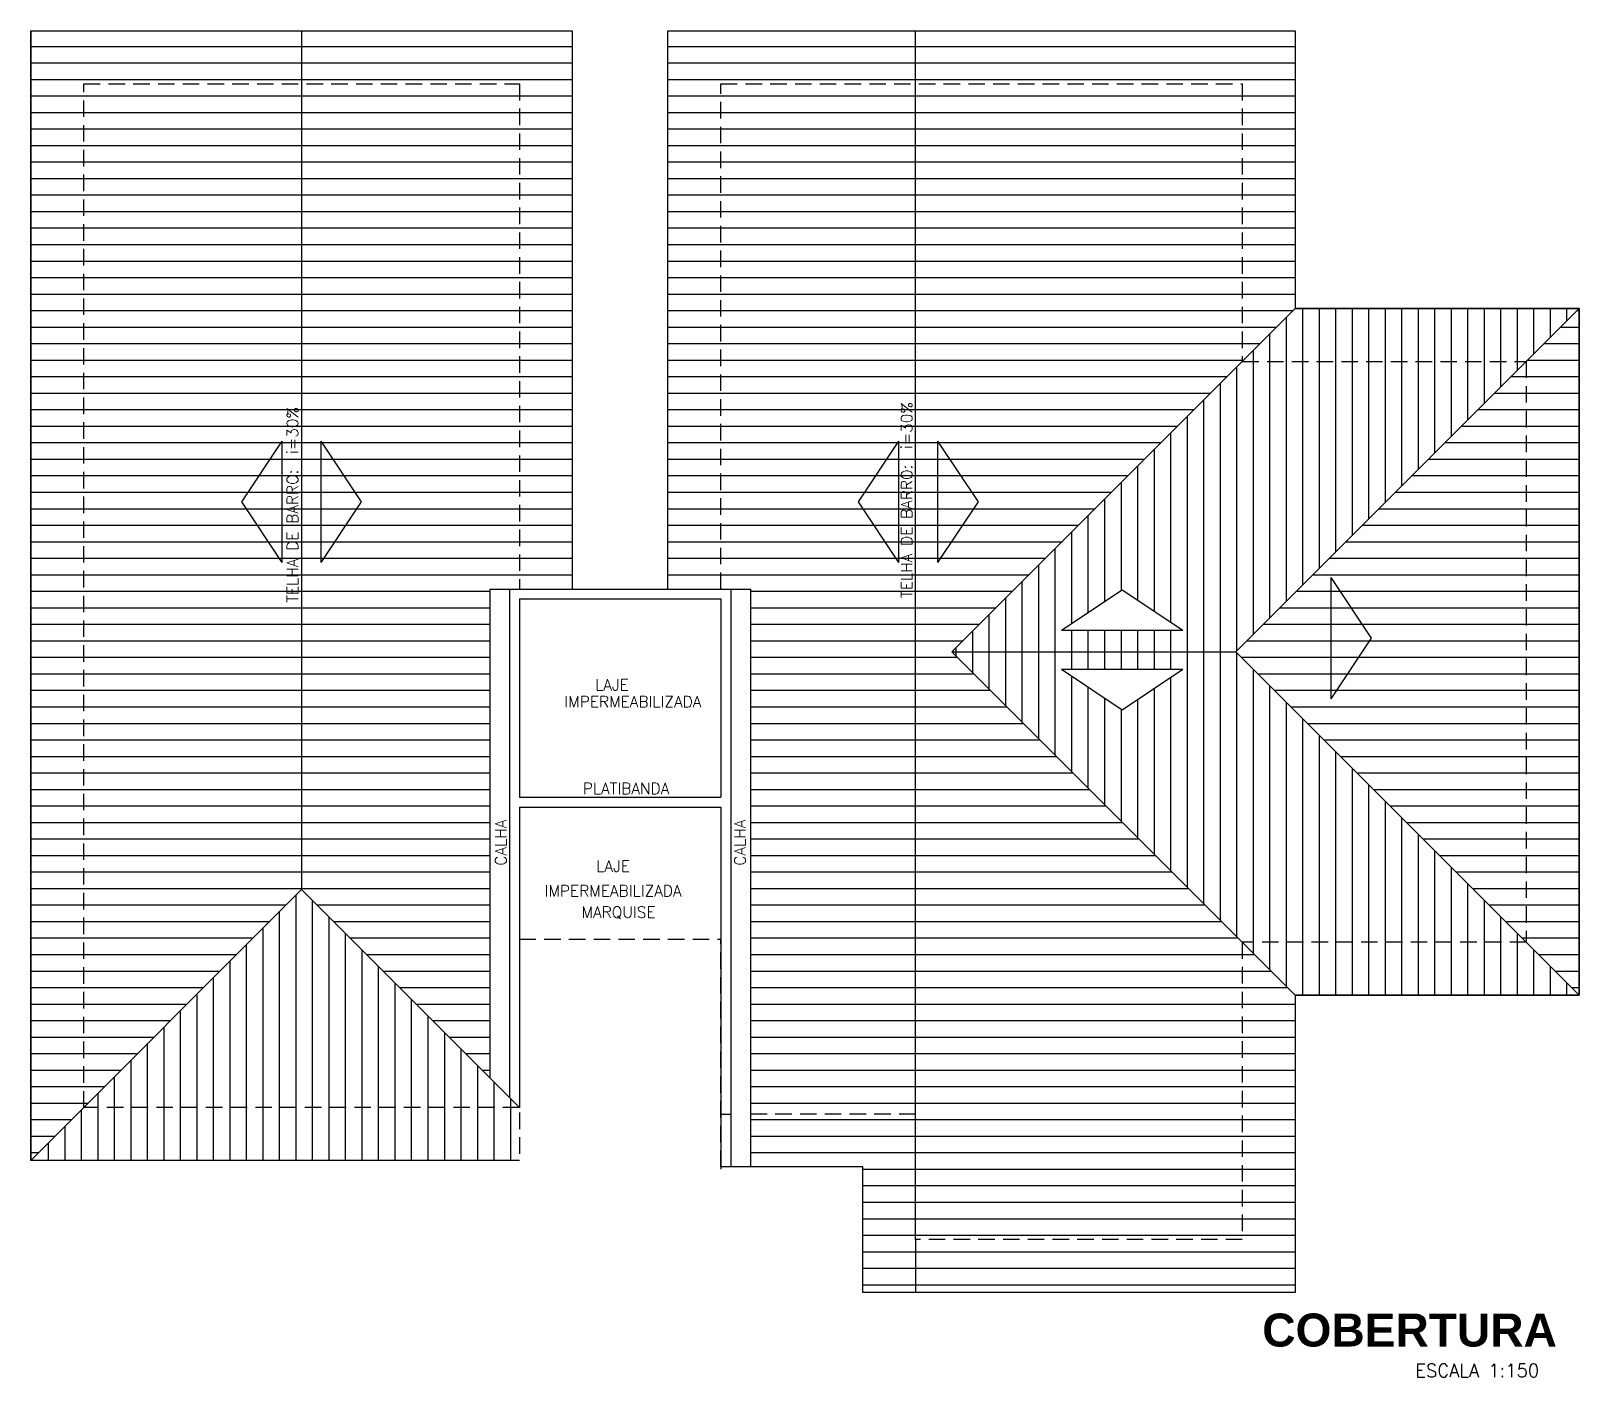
# Model space of a CAD drawing. Extents: x -194 to -47, y 46 to 98.
# Drawn here: x -138.77 to -115.32, y 58.6 to 78.98 of the extents above; entities that cross this region are included whole.
import ezdxf
from ezdxf.enums import TextEntityAlignment as Align

# ---------------------------------------------------------------- set-up
doc = ezdxf.new("R2010")
doc.units = 0
doc.header["$MEASUREMENT"] = 0
doc.linetypes.add('HIDDEN', pattern=[0.375, 0.25, -0.125])
for name, color, linetype in [('ALVENARIA', 7, 'CONTINUOUS'), ('ALVENARIA1', 44, 'CONTINUOUS'), ('COBERTURA', 6, 'CONTINUOUS'), ('COTA', 1, 'CONTINUOUS'), ('JAPOR', 142, 'CONTINUOUS'), ('TEXTO2', 40, 'CONTINUOUS'), ('TEXTO5', 5, 'CONTINUOUS')]:
    doc.layers.add(name, color=color, linetype=linetype)
doc.styles.add('SANSSERIFBOLD', font='sasb____.pfb')
doc.styles.add('SIMPLEX', font='SIMPLEX.SHX')

msp = doc.modelspace()

# ---------------------------------------------------------------- hatches: boundary and pattern name
at = {"layer": 'COTA'}
h = msp.add_hatch(dxfattribs=at)
h.set_pattern_fill('LINE', color=256, scale=2, style=0)
h.paths.add_polyline_path([(-125.367, 78.183), (-128.317, 78.183), (-128.317, 70.533), (-127.867, 70.533), (-127.867, 62.583), (-125.367, 62.583)])
h.paths.add_polyline_path([(-128.317, 78.183), (-125.367, 78.183), (-125.367, 78.983), (-129.117, 78.983), (-129.117, 70.533), (-128.317, 70.533)])
h.paths.add_polyline_path([(-127.867, 62.583), (-127.867, 61.783), (-126.167, 61.783), (-126.167, 59.883), (-125.367, 59.883), (-125.367, 60.683), (-125.367, 62.583)])
h.paths.add_polyline_path([(-125.367, 62.583), (-125.367, 60.683), (-120.417, 60.683), (-120.417, 65.186), (-124.817, 69.581), (-120.417, 73.981), (-120.417, 78.183), (-125.367, 78.183)])
h.paths.add_polyline_path([(-120.417, 60.683), (-125.367, 60.683), (-125.367, 59.883), (-119.617, 59.883), (-119.617, 64.386), (-120.417, 65.186)])
h.paths.add_polyline_path([(-116.117, 73.981), (-120.517, 69.581), (-116.117, 65.186)])
h.paths.add_polyline_path([(-115.317, 74.781), (-116.117, 73.981), (-116.117, 65.186), (-115.317, 64.386)])
h.paths.add_polyline_path([(-120.417, 73.981), (-119.617, 74.781), (-119.617, 78.983), (-125.367, 78.983), (-125.367, 78.183), (-120.417, 78.183)])
h.paths.add_polyline_path([(-134.667, 78.183), (-137.967, 78.183), (-137.967, 62.683), (-134.667, 65.983)], flags=16)
h.paths.add_polyline_path([(-138.767, 61.883), (-137.967, 62.683), (-137.967, 78.183), (-134.667, 78.183), (-134.667, 78.983), (-138.767, 78.983)])
h.paths.add_polyline_path([(-131.367, 70.533), (-130.567, 70.533), (-130.567, 78.983), (-134.667, 78.983), (-134.667, 78.183), (-131.367, 78.183)])
h.paths.add_polyline_path([(-131.367, 78.183), (-134.667, 78.183), (-134.667, 65.983), (-131.817, 63.133), (-131.817, 70.533), (-131.367, 70.533)])
h = msp.add_hatch(dxfattribs=at)
h.set_pattern_fill('LINE', color=256, scale=2, angle=90, style=0)
h.paths.add_polyline_path([(-116.117, 73.981), (-120.417, 73.981), (-124.817, 69.581), (-120.517, 69.581)])
h.paths.add_polyline_path([(-121.316, 69.909), (-123.155, 69.909), (-122.236, 70.522)], flags=16)
h.paths.add_polyline_path([(-115.317, 74.781), (-119.617, 74.781), (-120.417, 73.981), (-116.117, 73.981)])
h.paths.add_polyline_path([(-120.517, 69.581), (-124.817, 69.581), (-120.417, 65.186), (-116.117, 65.186)])
h.paths.add_polyline_path([(-122.236, 68.707), (-123.155, 69.32), (-121.316, 69.32)], flags=16)
h.paths.add_polyline_path([(-116.117, 65.186), (-120.417, 65.186), (-119.616, 64.386), (-115.317, 64.386), (-115.317, 64.386)])
h.paths.add_polyline_path([(-134.667, 65.983), (-137.967, 62.683), (-131.367, 62.683)])
h.paths.add_polyline_path([(-131.367, 62.683), (-137.967, 62.683), (-138.767, 61.883), (-131.367, 61.883)])

# ---------------------------------------------------------------- linework, layer by layer
at = {"layer": 'ALVENARIA'}
for p, q in [((-135.574, 71.855), (-134.961, 72.774)), ((-134.961, 70.936), (-134.961, 72.774)), ((-134.372, 70.936), (-134.372, 72.774)), ((-133.759, 71.855), (-134.372, 72.774)), ((-126.231, 71.855), (-125.618, 72.774)), ((-125.618, 70.936), (-125.618, 72.774)), ((-125.029, 70.936), (-125.029, 72.774)), ((-124.416, 71.855), (-125.029, 72.774)), ((-134.961, 70.936), (-135.574, 71.855)), ((-134.372, 70.936), (-133.759, 71.855)), ((-125.618, 70.936), (-126.231, 71.855)), ((-125.029, 70.936), (-124.416, 71.855)), ((-119.072, 68.87), (-119.072, 70.709)), ((-118.459, 69.789), (-119.072, 70.709)), ((-123.155, 69.909), (-122.236, 70.522)), ((-122.236, 70.522), (-121.316, 69.909)), ((-123.155, 69.909), (-121.316, 69.909)), ((-119.072, 68.87), (-118.459, 69.789)), ((-123.155, 69.32), (-122.236, 68.707)), ((-123.155, 69.32), (-121.316, 69.32)), ((-122.236, 68.707), (-121.316, 69.32))]:
    msp.add_line(p, q, dxfattribs=at)
at = {"layer": 'ALVENARIA1', "linetype": 'HIDDEN'}
for p, q in [((-137.967, 78.183), (-131.367, 78.183)), ((-137.967, 62.683), (-137.967, 78.183)), ((-131.367, 78.183), (-131.367, 70.533)), ((-128.317, 70.533), (-128.317, 78.183)), ((-128.317, 78.183), (-120.417, 78.183)), ((-120.417, 78.183), (-120.417, 73.981)), ((-120.417, 73.981), (-116.117, 73.981)), ((-116.117, 73.981), (-116.117, 65.186)), ((-131.367, 65.233), (-128.317, 65.233)), ((-131.367, 65.233), (-131.367, 61.883)), ((-128.317, 61.783), (-128.317, 65.233)), ((-116.117, 65.186), (-120.417, 65.186)), ((-120.417, 65.186), (-120.417, 60.683)), ((-131.367, 62.683), (-137.967, 62.683)), ((-125.367, 62.583), (-127.867, 62.583)), ((-120.417, 60.683), (-125.367, 60.683))]:
    msp.add_line(p, q, dxfattribs=at)
at = {"layer": 'COBERTURA'}
for p, q in [((-138.767, 61.883), (-138.767, 78.983)), ((-138.767, 78.983), (-130.567, 78.983)), ((-134.667, 78.983), (-134.667, 65.983)), ((-130.567, 78.983), (-130.567, 70.533)), ((-129.117, 70.533), (-129.117, 78.983)), ((-129.117, 78.983), (-119.617, 78.983)), ((-125.367, 62.583), (-125.367, 78.983)), ((-119.617, 78.983), (-119.617, 74.781)), ((-119.617, 74.781), (-124.817, 69.581)), ((-115.317, 74.781), (-120.517, 69.581)), ((-119.617, 74.781), (-115.317, 74.781)), ((-115.317, 74.781), (-115.317, 64.386)), ((-131.817, 70.533), (-127.867, 70.533)), ((-131.817, 70.533), (-131.817, 63.133)), ((-131.517, 70.533), (-131.517, 62.833)), ((-131.367, 70.383), (-131.367, 67.383)), ((-131.367, 70.383), (-128.317, 70.383)), ((-128.317, 70.383), (-128.317, 67.383)), ((-128.167, 70.533), (-128.167, 61.783)), ((-127.867, 70.533), (-127.867, 61.783)), ((-124.817, 69.581), (-120.517, 69.581)), ((-124.817, 69.581), (-119.617, 64.386)), ((-120.517, 69.581), (-115.317, 64.386)), ((-131.367, 67.383), (-128.317, 67.383)), ((-131.367, 67.233), (-128.317, 67.233)), ((-131.367, 67.233), (-131.367, 62.683)), ((-128.317, 67.233), (-128.317, 61.75)), ((-138.767, 61.883), (-134.667, 65.983)), ((-131.367, 62.683), (-134.667, 65.983)), ((-115.317, 64.386), (-119.617, 64.386)), ((-119.617, 64.386), (-119.617, 59.883)), ((-128.317, 62.583), (-128.167, 62.583)), ((-125.367, 60.683), (-125.367, 62.583)), ((-131.367, 61.883), (-138.767, 61.883)), ((-126.167, 61.783), (-128.317, 61.783)), ((-126.167, 59.883), (-126.167, 61.783)), ((-125.367, 60.683), (-125.367, 59.883)), ((-119.617, 59.883), (-126.167, 59.883))]:
    msp.add_line(p, q, dxfattribs=at)
at = {"layer": 'JAPOR'}
for p, q in [((-138.767, 78.983), (-138.767, 61.883)), ((-115.317, 74.781), (-119.617, 74.781)), ((-119.617, 74.781), (-119.617, 74.781)), ((-115.317, 64.386), (-115.317, 74.781)), ((-119.617, 64.386), (-115.317, 64.386))]:
    msp.add_line(p, q, dxfattribs=at)

# ---------------------------------------------------------------- texts
at = {"layer": 'TEXTO2', "style": 'SIMPLEX'}
for s, p in [('TELHA DE BARRO:  i=30%', (-134.721, 71.808)), ('TELHA DE BARRO:  i=30%', (-125.416, 71.882)), ('CALHA', (-131.563, 66.694)), ('CALHA', (-127.942, 66.694))]:
    msp.add_text(s, height=0.17, rotation=90, dxfattribs=at).set_placement(p, align=Align.CENTER)
for s, height, p in [('LAJE ', 0.17, (-129.908, 68.997)), ('IMPERMEABILIZADA ', 0.17, (-129.59, 68.743)), ('PLATIBANDA', 0.17, (-129.752, 67.429)), ('LAJE ', 0.17, (-129.89, 66.253)), ('IMPERMEABILIZADA ', 0.17, (-129.89, 65.878)), ('MARQUISE', 0.17, (-129.866, 65.555)), ('ESCALA 1:150', 0.2, (-116.859, 58.603))]:
    msp.add_text(s, height=height, dxfattribs=at).set_placement(p, align=Align.CENTER)
at = {"layer": 'TEXTO5', "style": 'SANSSERIFBOLD'}
msp.add_text('COBERTURA', height=0.5, dxfattribs=at).set_placement((-117.884, 59.064), align=Align.CENTER)

doc.saveas('drawing.dxf')
